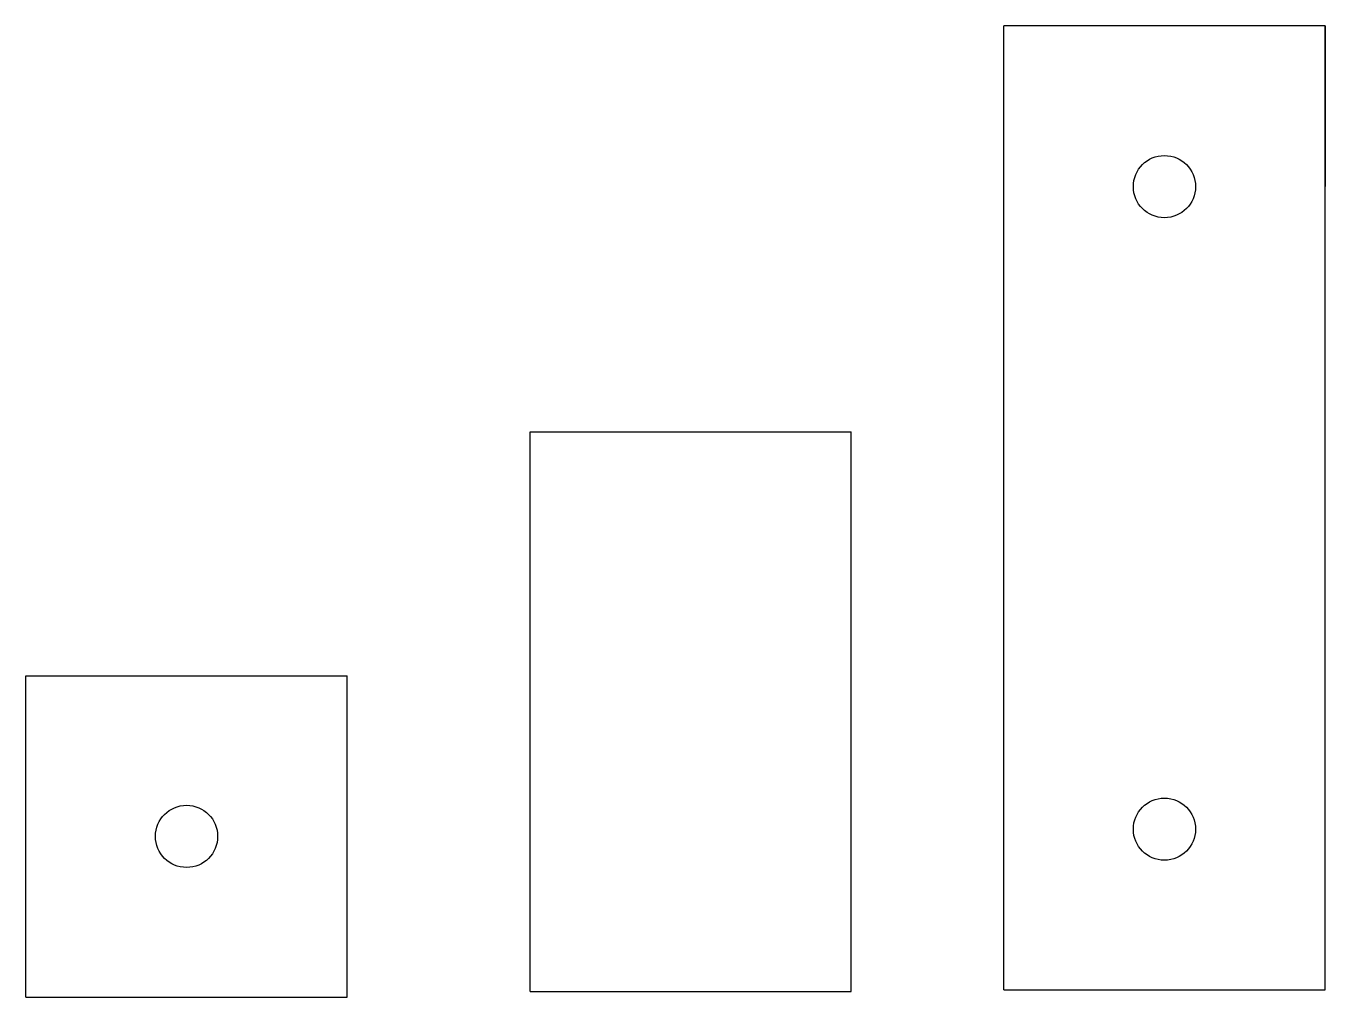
# Model space of a CAD drawing. Header units: inches. Extents: x 12.7 to 75.4, y 12.2 to 59.1.
import ezdxf

# ---------------------------------------------------------------- set-up
doc = ezdxf.new("R2010")
doc.units = ezdxf.units.IN
doc.header["$MEASUREMENT"] = 0
doc.layers.get('0').update_dxf_attribs({"true_color": 0xc2ced6})

msp = doc.modelspace()

# ---------------------------------------------------------------- linework, layer by layer
for p, q in [((59.869, 43.59), (59.869, 59.09)), ((75.369, 59.09), (59.869, 59.09)), ((75.369, 28.09), (75.369, 59.09)), ((75.369, 59.09), (75.369, 51.34)), ((59.869, 28.09), (59.869, 43.59)), ((37.009, 12.506), (37.009, 39.506)), ((37.009, 39.506), (52.509, 39.506)), ((52.509, 12.506), (52.509, 39.506)), ((12.68, 12.243), (12.68, 27.743)), ((12.68, 27.743), (28.18, 27.743)), ((28.18, 12.243), (28.18, 27.743)), ((59.869, 12.59), (59.869, 28.09)), ((75.369, 12.59), (75.369, 28.09)), ((59.869, 12.59), (75.369, 12.59)), ((12.68, 12.243), (20.43, 12.243)), ((20.43, 12.243), (28.18, 12.243)), ((37.009, 12.506), (52.509, 12.506))]:
    msp.add_line(p, q)
for centre in [(67.619, 51.34), (20.43, 19.993), (67.619, 20.34)]:
    msp.add_circle(centre, 1.5)

doc.saveas('drawing.dxf')
